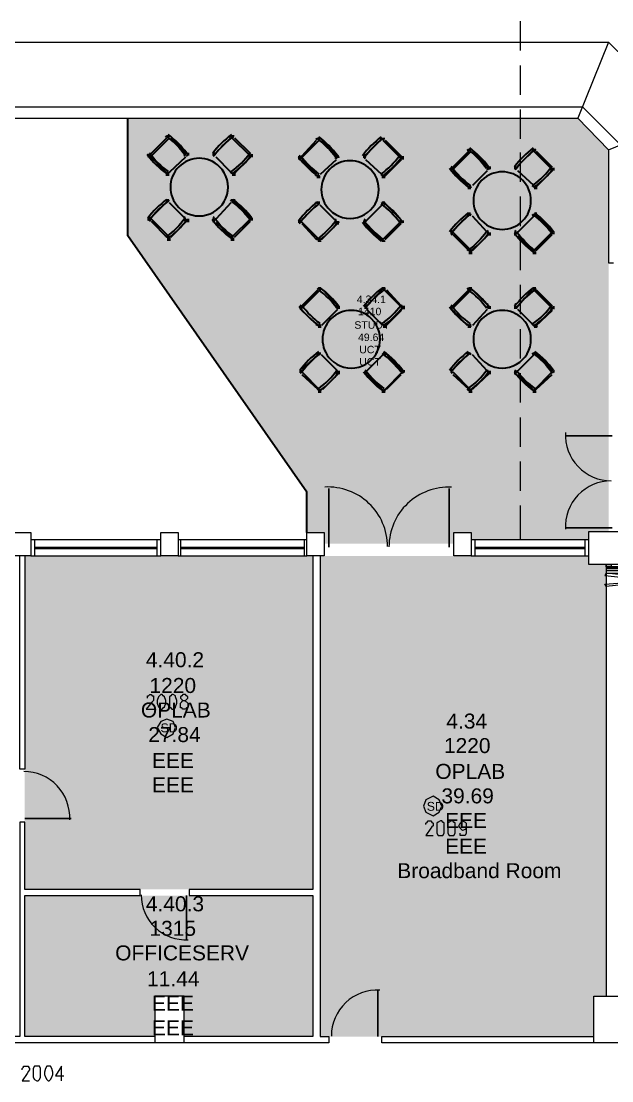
# Model space of a CAD drawing. Header units: millimetres. Extents: x -59 to 47, y 152 to 919.
# Drawn here: x -15.51 to -5.32, y 381.2 to 399.49 of the extents above; entities that cross this region are included whole.
import ezdxf

# ---------------------------------------------------------------- set-up
doc = ezdxf.new("R2010")
doc.units = ezdxf.units.MM
doc.layers.add('PDF_014404$_ps_FIRE_ACCESS', color=7, linetype='Continuous', true_color=0x37dd00)
doc.layers.add('PDF_014404$HL-TMP', color=7, linetype='Continuous', true_color=0x800000)
for name, color, linetype in [('PDF_014404$_ps_TEXTBOLD$FIRE', 2, 'Continuous'), ('PDF_014404$BL', 7, 'Continuous'), ('PDF_014404$BL-ABOVE', 7, 'Continuous'), ('PDF_014404$DR', 7, 'Continuous'), ('PDF_014404$FT', 7, 'Continuous'), ('PDF_014404$WA', 7, 'Continuous'), ('PDF_014404$WA-COL', 7, 'Continuous'), ('PDF_014404$WA-EXT', 7, 'Continuous'), ('PDF_014404$WN', 7, 'Continuous'), ('PDF_Text', 7, 'Continuous')]:
    doc.layers.add(name, color=color, linetype=linetype)
doc.styles.add('PDF ArialMT', font='arial.ttf')

msp = doc.modelspace()

# ---------------------------------------------------------------- linework, layer by layer
at = {"layer": 'PDF_014404$_ps_FIRE_ACCESS', "lineweight": 0}
for points in [[(-12.997, 387.129), (-12.891, 387.192), (-12.848, 387.298), (-12.891, 387.404), (-12.997, 387.446), (-13.102, 387.404), (-13.166, 387.298), (-13.102, 387.192)], [(-8.403, 385.774), (-8.298, 385.838), (-8.255, 385.943), (-8.298, 386.049), (-8.403, 386.113), (-8.53, 386.049), (-8.573, 385.943), (-8.53, 385.838)]]:
    msp.add_lwpolyline(points, close=True, dxfattribs=at)
at = {"layer": 'PDF_014404$_ps_TEXTBOLD$FIRE', "lineweight": 20}
for points in [[(-13.335, 387.806), (-13.335, 387.827), (-13.335, 387.848), (-13.314, 387.848), (-13.293, 387.87), (-13.272, 387.87), (-13.251, 387.848), (-13.229, 387.848), (-13.229, 387.827), (-13.229, 387.806), (-13.229, 387.764), (-13.251, 387.743), (-13.356, 387.616), (-13.208, 387.616)], [(-8.53, 385.626), (-8.53, 385.647), (-8.509, 385.668), (-8.488, 385.689), (-8.446, 385.689), (-8.425, 385.668), (-8.403, 385.647), (-8.403, 385.605), (-8.425, 385.584), (-8.446, 385.562), (-8.53, 385.435), (-8.403, 385.435)], [(-7.832, 385.605), (-7.832, 385.562), (-7.853, 385.541), (-7.895, 385.52), (-7.917, 385.541), (-7.938, 385.562), (-7.959, 385.605), (-7.938, 385.647), (-7.917, 385.668), (-7.895, 385.689), (-7.853, 385.668), (-7.832, 385.647), (-7.832, 385.605), (-7.832, 385.541), (-7.832, 385.478), (-7.853, 385.435), (-7.895, 385.435), (-7.917, 385.435), (-7.938, 385.435), (-7.938, 385.478)], [(-15.494, 381.392), (-15.494, 381.414), (-15.473, 381.435), (-15.473, 381.456), (-15.452, 381.456), (-15.41, 381.456), (-15.389, 381.456), (-15.389, 381.435), (-15.367, 381.414), (-15.367, 381.392), (-15.389, 381.371), (-15.41, 381.329), (-15.494, 381.202), (-15.367, 381.202)], [(-14.817, 381.202), (-14.817, 381.456), (-14.923, 381.287), (-14.775, 381.287)]]:
    msp.add_lwpolyline(points, dxfattribs=at)
for points in [[(-13.102, 387.87), (-13.124, 387.848), (-13.145, 387.827), (-13.166, 387.764), (-13.166, 387.721), (-13.145, 387.658), (-13.124, 387.637), (-13.102, 387.616), (-13.081, 387.616), (-13.06, 387.637), (-13.039, 387.658), (-13.018, 387.721), (-13.018, 387.764), (-13.039, 387.827), (-13.06, 387.848), (-13.081, 387.87)], [(-12.912, 387.87), (-12.933, 387.848), (-12.954, 387.827), (-12.954, 387.764), (-12.954, 387.721), (-12.954, 387.658), (-12.933, 387.637), (-12.912, 387.616), (-12.891, 387.616), (-12.848, 387.637), (-12.848, 387.658), (-12.827, 387.721), (-12.827, 387.764), (-12.848, 387.827), (-12.848, 387.848), (-12.891, 387.87)], [(-12.721, 387.87), (-12.743, 387.848), (-12.764, 387.827), (-12.764, 387.806), (-12.743, 387.785), (-12.721, 387.764), (-12.7, 387.764), (-12.658, 387.743), (-12.637, 387.721), (-12.637, 387.7), (-12.637, 387.658), (-12.637, 387.637), (-12.658, 387.637), (-12.679, 387.616), (-12.721, 387.616), (-12.743, 387.637), (-12.764, 387.637), (-12.764, 387.658), (-12.764, 387.7), (-12.764, 387.721), (-12.743, 387.743), (-12.721, 387.764), (-12.679, 387.764), (-12.658, 387.785), (-12.637, 387.806), (-12.637, 387.827), (-12.658, 387.848), (-12.679, 387.87)], [(-8.276, 385.689), (-8.319, 385.668), (-8.34, 385.647), (-8.34, 385.584), (-8.34, 385.541), (-8.34, 385.478), (-8.319, 385.435), (-8.276, 385.435), (-8.255, 385.435), (-8.234, 385.435), (-8.213, 385.478), (-8.213, 385.541), (-8.213, 385.584), (-8.213, 385.647), (-8.234, 385.668), (-8.255, 385.689)], [(-8.086, 385.689), (-8.128, 385.668), (-8.149, 385.647), (-8.149, 385.584), (-8.149, 385.541), (-8.149, 385.478), (-8.128, 385.435), (-8.086, 385.435), (-8.065, 385.435), (-8.044, 385.435), (-8.022, 385.478), (-8.022, 385.541), (-8.022, 385.584), (-8.022, 385.647), (-8.044, 385.668), (-8.065, 385.689)], [(-15.24, 381.456), (-15.283, 381.456), (-15.304, 381.414), (-15.304, 381.35), (-15.304, 381.308), (-15.304, 381.265), (-15.283, 381.223), (-15.24, 381.202), (-15.219, 381.202), (-15.198, 381.223), (-15.177, 381.265), (-15.177, 381.308), (-15.177, 381.35), (-15.177, 381.414), (-15.198, 381.456), (-15.219, 381.456)], [(-15.05, 381.456), (-15.071, 381.456), (-15.092, 381.414), (-15.113, 381.35), (-15.113, 381.308), (-15.092, 381.265), (-15.071, 381.223), (-15.05, 381.202), (-15.029, 381.202), (-15.008, 381.223), (-14.986, 381.265), (-14.965, 381.308), (-14.965, 381.35), (-14.986, 381.414), (-15.008, 381.456), (-15.029, 381.456)]]:
    msp.add_lwpolyline(points, close=True, dxfattribs=at)
at = {"layer": 'PDF_014404$BL', "lineweight": 9}
for points in [[(-42.736, 391.574), (-42.736, 397.564), (-41.17, 399.131), (-5.376, 399.131), (-4.043, 397.818), (-4.043, 395.617)], [(-5.376, 399.131), (-5.906, 397.818)], [(-5.376, 397.268), (-4.043, 397.818)], [(-13.102, 390.537), (-15.346, 390.537)], [(-10.584, 390.537), (-12.806, 390.537)], [(-5.715, 390.537), (-7.747, 390.537)], [(-15.346, 390.262), (-13.102, 390.262)], [(-12.806, 390.262), (-10.584, 390.262)], [(-7.747, 390.262), (-5.715, 390.262)], [(-5.419, 390.113), (-5.419, 382.663)]]:
    msp.add_lwpolyline(points, dxfattribs=at)
at = {"layer": 'PDF_014404$BL', "lineweight": 35}
msp.add_lwpolyline([(-10.584, 390.664), (-10.584, 391.362), (-13.674, 395.786), (-13.674, 397.818)], dxfattribs=at)
at = {"layer": 'PDF_014404$BL-ABOVE', "lineweight": 9}
for points in [[(-6.9, 399.49), (-6.9, 398.982)], [(-6.9, 398.728), (-6.9, 398.22)], [(-6.9, 397.966), (-6.9, 397.458)], [(-6.9, 397.225), (-6.9, 396.717)], [(-6.9, 396.463), (-6.9, 395.955)], [(-6.9, 395.701), (-6.9, 395.193)], [(-6.9, 394.939), (-6.9, 394.431)], [(-6.9, 394.177), (-6.9, 393.669)], [(-6.9, 393.415), (-6.9, 392.907)], [(-6.9, 392.653), (-6.9, 392.145)], [(-6.9, 391.891), (-6.9, 391.383)], [(-6.9, 391.129), (-6.9, 390.537)]]:
    msp.add_lwpolyline(points, dxfattribs=at)
at = {"layer": 'PDF_014404$DR', "lineweight": 0}
msp.add_lwpolyline([(-6.121, 392.391, 0.429403), (-5.329, 391.557, 0.429403), (-6.121, 390.722)], format="xyb", dxfattribs=at)
for points in [[(-5.313, 392.336), (-6.117, 392.336), (-5.313, 392.336)], [(-10.203, 390.41), (-10.203, 391.426), (-10.203, 390.41)], [(-8.128, 390.41), (-8.128, 391.426), (-8.128, 390.41)], [(-5.313, 390.748), (-6.117, 390.748), (-5.313, 390.748)], [(-15.452, 385.732), (-14.648, 385.732), (-15.452, 385.732)], [(-12.658, 384.398), (-12.658, 383.636), (-12.658, 384.398)], [(-9.356, 381.964), (-9.356, 382.768), (-9.356, 381.964)]]:
    msp.add_lwpolyline(points, dxfattribs=at)
for points in [[(-5.419, 390.071), (-5.419, 390.113), (-5.334, 390.113), (-5.334, 390.071)], [(-5.44, 389.923), (-4.614, 389.838), (-4.614, 389.88), (-5.419, 389.965)], [(-5.419, 390.05), (-4.614, 390.05), (-4.614, 390.071), (-5.419, 390.071)], [(-5.419, 390.008), (-4.614, 390.008), (-4.614, 390.05), (-5.419, 390.05)], [(-5.419, 389.965), (-4.614, 389.965), (-4.614, 390.008), (-5.419, 390.008)], [(-5.44, 389.775), (-4.614, 389.838), (-4.614, 389.817), (-5.419, 389.732)]]:
    msp.add_lwpolyline(points, close=True, dxfattribs=at)
for centre, radius, start, end in [((-10.219, 390.424), 1.027, 0, 92.9553), ((-8.139, 390.42), 1.027, 87.0451, 179.9997), ((-15.468, 385.746), 0.794, 357.0447, 90), ((-12.669, 384.409), 0.773, 179.9996, 272.9534), ((-9.366, 381.975), 0.794, 87.0451, 180)]:
    msp.add_arc(centre, radius, start, end, dxfattribs=at)
at = {"layer": 'PDF_014404$FT', "lineweight": 35}
for points in [[(-13.272, 397.204), (-12.997, 397.48)], [(-12.954, 397.48), (-13.272, 397.162)], [(-12.975, 397.522), (-12.975, 397.501), (-12.975, 397.48)], [(-12.975, 397.522), (-12.975, 397.522)], [(-12.954, 397.501), (-12.954, 397.522)], [(-12.933, 397.48), (-12.637, 397.183), (-12.679, 397.225)], [(-12.15, 397.225), (-11.896, 397.48)], [(-11.875, 397.522), (-11.875, 397.501), (-11.854, 397.48)], [(-11.875, 397.522), (-11.875, 397.522)], [(-11.557, 397.162), (-11.875, 397.48)], [(-11.832, 397.48), (-11.557, 397.204)], [(-10.732, 397.12), (-10.689, 397.12), (-10.372, 397.437)], [(-10.668, 397.162), (-10.414, 397.437)], [(-10.372, 397.48), (-10.372, 397.458), (-10.393, 397.437)], [(-10.372, 397.48), (-10.372, 397.48)], [(-10.351, 397.458), (-10.351, 397.48)], [(-10.33, 397.437), (-10.033, 397.141), (-10.076, 397.183)], [(-9.568, 397.183), (-9.314, 397.437)], [(-9.271, 397.48), (-9.271, 397.458), (-9.25, 397.437)], [(-9.271, 397.48), (-9.271, 397.48)], [(-9.271, 397.437), (-8.954, 397.12), (-8.911, 397.12)], [(-9.25, 397.458), (-9.25, 397.48)], [(-9.229, 397.437), (-8.954, 397.162)], [(-8.065, 396.971), (-7.79, 397.247)], [(-7.747, 397.247), (-8.065, 396.929)], [(-7.768, 397.289), (-7.768, 397.268), (-7.768, 397.247)], [(-7.768, 397.289), (-7.768, 397.289)], [(-7.747, 397.268), (-7.747, 397.289)], [(-7.726, 397.247), (-7.43, 396.95), (-7.472, 396.993)], [(-6.943, 396.993), (-6.689, 397.247)], [(-6.35, 396.929), (-6.668, 397.247)], [(-6.646, 397.247), (-6.646, 397.268), (-6.646, 397.289)], [(-6.625, 397.247), (-6.35, 396.971)], [(-13.335, 397.162), (-13.335, 397.162)], [(-13.018, 396.887), (-13.272, 397.141)], [(-12.658, 397.204), (-12.616, 397.204)], [(-12.616, 397.183), (-12.658, 397.183)], [(-12.658, 397.162), (-12.637, 397.183)], [(-12.616, 397.183), (-12.616, 397.183)], [(-12.213, 397.204), (-12.171, 397.204)], [(-11.896, 396.887), (-12.15, 397.141)], [(-11.557, 397.141), (-11.854, 396.844), (-11.811, 396.887)], [(-11.557, 397.183), (-11.536, 397.162), (-11.515, 397.162)], [(-10.732, 397.12), (-10.732, 397.12)], [(-10.414, 396.844), (-10.668, 397.098)], [(-10.076, 397.098), (-10.351, 396.844)], [(-10.076, 397.162), (-10.033, 397.162)], [(-10.033, 397.141), (-10.076, 397.141)], [(-10.076, 397.12), (-10.054, 397.141)], [(-10.033, 397.141), (-10.033, 397.141)], [(-9.61, 397.162), (-9.568, 397.162)], [(-9.568, 397.141), (-9.61, 397.141)], [(-9.292, 396.844), (-9.568, 397.098)], [(-8.911, 397.141), (-8.954, 397.141), (-8.933, 397.12)], [(-12.997, 396.823), (-12.997, 396.866)], [(-12.975, 396.844), (-12.975, 396.866), (-12.975, 396.823)], [(-11.875, 396.866), (-11.854, 396.844)], [(-11.832, 396.866), (-11.832, 396.823)], [(-8.107, 396.929), (-8.086, 396.929), (-8.065, 396.95)], [(-8.107, 396.929), (-8.107, 396.929)], [(-7.811, 396.654), (-8.065, 396.908)], [(-7.472, 396.908), (-7.726, 396.654)], [(-7.451, 396.971), (-7.408, 396.971)], [(-7.408, 396.95), (-7.451, 396.95)], [(-7.451, 396.929), (-7.43, 396.95)], [(-7.408, 396.95), (-7.408, 396.95)], [(-7.006, 396.971), (-6.964, 396.971)], [(-6.668, 396.654), (-6.943, 396.908)], [(-6.35, 396.908), (-6.646, 396.612), (-6.604, 396.654)], [(-6.35, 396.95), (-6.329, 396.929), (-6.308, 396.929)], [(-11.854, 396.823), (-11.854, 396.823)], [(-10.393, 396.781), (-10.393, 396.823)], [(-10.393, 396.802), (-10.372, 396.823), (-10.372, 396.781)], [(-10.393, 396.781), (-10.393, 396.781)], [(-9.271, 396.781), (-9.271, 396.823), (-9.25, 396.802)], [(-9.25, 396.823), (-9.25, 396.781)], [(-7.79, 396.59), (-7.79, 396.633)], [(-7.768, 396.633), (-7.768, 396.59)], [(-7.747, 396.633), (-7.768, 396.612)], [(-6.668, 396.633), (-6.646, 396.612)], [(-6.646, 396.59), (-6.646, 396.59)], [(-6.625, 396.633), (-6.625, 396.59)], [(-13.018, 396.358), (-13.272, 396.104)], [(-12.997, 396.421), (-12.997, 396.379)], [(-12.679, 396.082), (-12.954, 396.358)], [(-11.896, 396.358), (-12.15, 396.082)], [(-11.854, 396.421), (-11.854, 396.379)], [(-11.854, 396.421), (-11.854, 396.421)], [(-11.557, 396.104), (-11.854, 396.4), (-11.811, 396.358)], [(-11.832, 396.379), (-11.832, 396.421)], [(-10.414, 396.315), (-10.668, 396.061)], [(-10.393, 396.379), (-10.393, 396.336)], [(-10.393, 396.379), (-10.393, 396.379)], [(-9.25, 396.336), (-9.25, 396.379)], [(-8.954, 396.061), (-9.25, 396.358), (-9.229, 396.315)], [(-7.747, 396.146), (-7.768, 396.167)], [(-6.646, 396.188), (-6.646, 396.188)], [(-6.35, 395.871), (-6.646, 396.167), (-6.604, 396.125)], [(-6.625, 396.146), (-6.625, 396.188)], [(-13.314, 396.061), (-13.293, 396.061), (-13.335, 396.061)], [(-12.954, 395.765), (-13.272, 396.082)], [(-13.272, 396.04), (-12.997, 395.765)], [(-12.933, 395.765), (-12.637, 396.061), (-12.679, 396.019)], [(-12.616, 396.061), (-12.658, 396.061), (-12.637, 396.061)], [(-12.658, 396.04), (-12.616, 396.04)], [(-12.616, 396.061), (-12.616, 396.061)], [(-12.213, 396.04), (-12.171, 396.04)], [(-12.15, 396.019), (-11.896, 395.765)], [(-11.557, 396.082), (-11.875, 395.765)], [(-11.832, 395.765), (-11.557, 396.04)], [(-11.515, 396.061), (-11.536, 396.061), (-11.557, 396.061)], [(-11.536, 396.082), (-11.515, 396.082)], [(-11.515, 396.061), (-11.515, 396.061)], [(-10.732, 396.04), (-10.689, 396.04), (-10.372, 395.723)], [(-10.668, 395.998), (-10.414, 395.723)], [(-10.33, 395.723), (-10.033, 396.019), (-10.076, 395.977)], [(-10.033, 396.019), (-10.076, 396.019)], [(-10.076, 395.998), (-10.033, 395.998)], [(-10.033, 396.019), (-10.033, 396.019)], [(-9.568, 396.019), (-9.61, 396.019)], [(-9.61, 395.998), (-9.568, 395.998)], [(-9.568, 395.977), (-9.314, 395.723)], [(-9.271, 395.723), (-8.954, 396.04), (-8.911, 396.04)], [(-9.229, 395.723), (-8.954, 395.998)], [(-8.911, 396.019), (-8.954, 396.019), (-8.933, 396.019)], [(-8.911, 396.019), (-8.911, 396.019)], [(-7.811, 396.125), (-8.065, 395.871)], [(-7.472, 395.85), (-7.726, 396.125)], [(-6.668, 396.125), (-6.943, 395.85)], [(-8.065, 395.828), (-8.086, 395.828), (-8.107, 395.828)], [(-7.747, 395.532), (-8.065, 395.85)], [(-8.065, 395.807), (-7.79, 395.532)], [(-7.726, 395.532), (-7.43, 395.828), (-7.472, 395.786)], [(-7.408, 395.828), (-7.451, 395.828), (-7.43, 395.828)], [(-7.451, 395.807), (-7.408, 395.807)], [(-7.408, 395.828), (-7.408, 395.828)], [(-7.006, 395.807), (-6.964, 395.807)], [(-6.943, 395.786), (-6.689, 395.532)], [(-6.35, 395.85), (-6.668, 395.532)], [(-6.625, 395.532), (-6.35, 395.807)], [(-6.308, 395.828), (-6.329, 395.828), (-6.35, 395.828)], [(-6.329, 395.85), (-6.308, 395.85)], [(-6.308, 395.828), (-6.308, 395.828)], [(-12.975, 395.701), (-12.975, 395.744), (-12.975, 395.723)], [(-12.975, 395.701), (-12.975, 395.701)], [(-12.954, 395.744), (-12.954, 395.701)], [(-11.875, 395.701), (-11.875, 395.744)], [(-11.875, 395.723), (-11.854, 395.744), (-11.854, 395.701)], [(-11.875, 395.701), (-11.875, 395.701)], [(-10.372, 395.68), (-10.372, 395.701), (-10.393, 395.701)], [(-10.372, 395.68), (-10.372, 395.68)], [(-10.351, 395.701), (-10.351, 395.68)], [(-9.271, 395.68), (-9.271, 395.701), (-9.25, 395.701), (-9.25, 395.68)], [(-9.271, 395.68), (-9.271, 395.68)], [(-7.768, 395.469), (-7.768, 395.511), (-7.768, 395.49)], [(-7.768, 395.469), (-7.768, 395.469)], [(-7.747, 395.511), (-7.747, 395.469)], [(-6.668, 395.469), (-6.668, 395.511)], [(-6.646, 395.49), (-6.646, 395.511), (-6.646, 395.469)], [(-10.711, 394.537), (-10.668, 394.537), (-10.351, 394.855), (-10.351, 394.897)], [(-10.308, 394.855), (-10.033, 394.558), (-10.054, 394.58)], [(-9.546, 394.58), (-9.292, 394.855)], [(-9.271, 394.897), (-9.271, 394.855)], [(-9.25, 394.897), (-9.25, 394.855), (-8.933, 394.537), (-8.89, 394.537)], [(-9.208, 394.855), (-8.954, 394.58)], [(-8.065, 394.537), (-7.747, 394.855), (-7.747, 394.897)], [(-8.065, 394.58), (-7.79, 394.855)], [(-7.768, 394.897), (-7.768, 394.897)], [(-7.726, 394.855), (-7.43, 394.558), (-7.472, 394.58)], [(-6.943, 394.58), (-6.689, 394.855)], [(-6.668, 394.897), (-6.668, 394.855), (-6.35, 394.537)], [(-6.625, 394.855), (-6.35, 394.58)], [(-10.711, 394.537), (-10.711, 394.537)], [(-10.393, 394.241), (-10.668, 394.495)], [(-10.054, 394.516), (-10.33, 394.241)], [(-10.012, 394.537), (-10.054, 394.537), (-10.033, 394.558)], [(-10.054, 394.558), (-10.012, 394.558)], [(-9.589, 394.558), (-9.546, 394.558)], [(-9.589, 394.558), (-9.589, 394.558)], [(-9.271, 394.241), (-9.546, 394.516)], [(-8.954, 394.495), (-9.229, 394.22), (-9.208, 394.241)], [(-8.89, 394.558), (-8.933, 394.558), (-8.911, 394.537)], [(-8.107, 394.537), (-8.086, 394.537), (-8.065, 394.558)], [(-8.107, 394.537), (-8.107, 394.537)], [(-7.811, 394.241), (-8.065, 394.495)], [(-7.472, 394.516), (-7.726, 394.241)], [(-7.408, 394.537), (-7.451, 394.537), (-7.43, 394.558)], [(-7.451, 394.558), (-7.408, 394.558)], [(-7.006, 394.558), (-6.964, 394.558)], [(-7.006, 394.558), (-7.006, 394.558)], [(-6.646, 394.22), (-6.668, 394.241), (-6.943, 394.516)], [(-6.35, 394.495), (-6.646, 394.22), (-6.604, 394.241)], [(-6.35, 394.558), (-6.329, 394.537), (-6.308, 394.537)], [(-10.372, 394.199), (-10.372, 394.241)], [(-10.372, 394.22), (-10.351, 394.241), (-10.351, 394.199)], [(-10.372, 394.199), (-10.372, 394.199)], [(-9.25, 394.199), (-9.25, 394.241), (-9.229, 394.22)], [(-9.229, 394.241), (-9.229, 394.199)], [(-7.79, 394.199), (-7.79, 394.241)], [(-7.768, 394.241), (-7.768, 394.199)], [(-7.747, 394.241), (-7.768, 394.22)], [(-6.646, 394.199), (-6.646, 394.199)], [(-6.625, 394.241), (-6.625, 394.199)], [(-10.372, 393.775), (-10.372, 393.754), (-10.351, 393.733)], [(-10.372, 393.775), (-10.372, 393.775)], [(-9.25, 393.733), (-9.229, 393.754), (-9.229, 393.775)], [(-8.954, 393.479), (-9.229, 393.775), (-9.208, 393.733)], [(-7.747, 393.733), (-7.768, 393.754), (-7.768, 393.775)], [(-6.646, 393.775), (-6.646, 393.754), (-6.668, 393.733), (-6.943, 393.458)], [(-6.35, 393.479), (-6.646, 393.775), (-6.604, 393.733)], [(-6.646, 393.775), (-6.646, 393.775)], [(-6.625, 393.754), (-6.625, 393.775)], [(-10.393, 393.733), (-10.668, 393.479)], [(-10.054, 393.458), (-10.33, 393.733)], [(-9.271, 393.733), (-9.546, 393.458)], [(-7.811, 393.733), (-8.065, 393.479)], [(-7.472, 393.458), (-7.726, 393.733)], [(-10.711, 393.458), (-10.668, 393.458)], [(-10.711, 393.437), (-10.668, 393.437), (-10.351, 393.119), (-10.351, 393.077)], [(-10.668, 393.394), (-10.393, 393.14)], [(-10.308, 393.14), (-10.033, 393.415), (-10.054, 393.394)], [(-10.012, 393.437), (-10.054, 393.437), (-10.033, 393.415)], [(-10.054, 393.415), (-10.012, 393.415)], [(-9.589, 393.415), (-9.546, 393.415)], [(-9.589, 393.415), (-9.589, 393.415)], [(-9.546, 393.394), (-9.292, 393.14)], [(-8.89, 393.437), (-8.933, 393.437), (-9.25, 393.119), (-9.25, 393.077)], [(-9.208, 393.14), (-8.954, 393.394)], [(-8.933, 393.458), (-8.89, 393.458)], [(-8.933, 393.415), (-8.911, 393.437)], [(-8.89, 393.437), (-8.89, 393.437)], [(-8.065, 393.415), (-8.086, 393.437), (-8.107, 393.437)], [(-8.065, 393.437), (-7.747, 393.119), (-7.747, 393.077)], [(-8.065, 393.394), (-7.79, 393.14)], [(-7.408, 393.437), (-7.451, 393.437), (-7.43, 393.415)], [(-7.451, 393.415), (-7.408, 393.415)], [(-7.006, 393.415), (-6.964, 393.415)], [(-7.006, 393.415), (-7.006, 393.415)], [(-6.943, 393.394), (-6.689, 393.14)], [(-6.668, 393.077), (-6.668, 393.119), (-6.35, 393.437)], [(-6.308, 393.437), (-6.329, 393.437), (-6.35, 393.415)], [(-6.329, 393.458), (-6.308, 393.458)], [(-6.308, 393.437), (-6.308, 393.437)], [(-10.372, 393.077), (-10.372, 393.119), (-10.351, 393.098)], [(-9.271, 393.077), (-9.271, 393.119)], [(-9.229, 393.119), (-9.25, 393.098)], [(-7.768, 393.077), (-7.768, 393.119), (-7.768, 393.098)], [(-7.768, 393.077), (-7.768, 393.077)], [(-6.646, 393.098), (-6.646, 393.119), (-6.646, 393.077)]]:
    msp.add_lwpolyline(points, dxfattribs=at)
for points in [[(-12.981, 397.504, 0.101008), (-13.004, 397.501, -0.070199), (-12.686, 397.187, 0.101008), (-12.686, 397.209)], [(-11.854, 397.522), (-11.857, 397.501, 0.070199), (-12.171, 397.183), (-12.213, 397.183)], [(-10.377, 397.461, 0.101008), (-10.401, 397.459, -0.070199), (-10.082, 397.145, 0.101008), (-10.082, 397.166)], [(-9.59, 397.143, -0.070199), (-9.277, 397.461, 0.101008), (-9.298, 397.461)], [(-7.774, 397.271, 0.101008), (-7.795, 397.271, -0.070199), (-7.481, 396.952)], [(-6.668, 397.289), (-6.673, 397.271, -0.101008), (-6.65, 397.268, 0.070199), (-6.964, 396.95), (-7.006, 396.95)], [(-13.335, 397.162), (-13.293, 397.162, -0.101008), (-13.297, 397.187)], [(-13.314, 397.162), (-13.293, 397.183), (-13.335, 397.183, 0.070199), (-13.004, 396.861)], [(-12.679, 397.141), (-12.954, 396.887, -0.414213), (-13.029, 396.885)], [(-12.171, 397.162), (-12.192, 397.183, -0.101008), (-12.197, 397.209)], [(-11.854, 396.823), (-11.854, 396.866, 0.070199), (-11.536, 397.183), (-11.515, 397.183)], [(-10.715, 397.145, 0.101008), (-10.711, 397.12), (-10.689, 397.141), (-10.732, 397.141)], [(-9.568, 397.12), (-9.589, 397.141, -0.101008), (-9.593, 397.166)], [(-8.954, 397.098), (-9.25, 396.802), (-9.229, 396.844, -0.414213), (-9.303, 396.843)], [(-8.09, 396.933, -0.101008), (-8.086, 396.95), (-8.107, 396.95)], [(-6.964, 396.929), (-6.985, 396.95, -0.101008), (-6.989, 396.976)], [(-6.646, 396.59), (-6.646, 396.633, 0.070199), (-6.329, 396.95), (-6.308, 396.95)], [(-13.335, 396.082), (-13.293, 396.082, 0.101008), (-13.297, 396.065, -0.070199), (-12.979, 396.379)], [(-13.002, 396.403, -0.101008), (-12.975, 396.4), (-12.975, 396.379), (-12.975, 396.421)], [(-11.882, 396.379, -0.070199), (-11.564, 396.065, 0.101008), (-11.564, 396.087)], [(-11.875, 396.379), (-11.854, 396.4, 0.101008), (-11.88, 396.403)], [(-10.42, 396.361, -0.101008), (-10.393, 396.358), (-10.372, 396.336), (-10.372, 396.379)], [(-10.375, 395.697, 0.070199), (-10.054, 396.019), (-10.076, 396.04), (-10.351, 396.315)], [(-9.292, 396.315), (-9.568, 396.04), (-9.589, 396.019, -0.101008), (-9.593, 396.044, 0.070199), (-9.275, 395.731, -0.101008), (-9.298, 395.728)], [(-9.271, 396.379), (-9.271, 396.336), (-9.25, 396.358, 0.101008), (-9.277, 396.361)], [(-8.107, 395.85), (-8.086, 395.85, 0.101008), (-8.09, 395.833, -0.070199), (-7.772, 396.146)], [(-7.79, 396.188), (-7.79, 396.146, -0.101008), (-7.768, 396.146), (-7.768, 396.188)], [(-6.675, 396.146, -0.070199), (-6.356, 395.833, 0.101008), (-6.356, 395.854)], [(-6.646, 396.188), (-6.646, 396.146, 0.101008), (-6.668, 396.146), (-6.646, 396.167)], [(-12.686, 396.065, 0.101008), (-12.686, 396.087, -0.070199), (-13.004, 395.773, 0.101008), (-12.981, 395.77)], [(-12.197, 396.087, 0.101008), (-12.192, 396.061), (-12.171, 396.061), (-12.213, 396.061, 0.070199), (-11.883, 395.739)], [(-10.715, 396.044, 0.101008), (-10.711, 396.019), (-10.689, 396.019), (-10.732, 396.019)], [(-10.082, 396.023, 0.101008), (-10.082, 396.044, -0.070199), (-10.401, 395.731, 0.101008), (-10.377, 395.728)], [(-7.481, 395.856, -0.070199), (-7.795, 395.537, 0.101008), (-7.774, 395.537)], [(-6.989, 395.854, 0.101008), (-6.985, 395.828), (-6.964, 395.828), (-7.006, 395.828)], [(-6.673, 395.537, 0.101008), (-6.652, 395.537, -0.070199), (-6.966, 395.856)], [(-10.354, 394.27, -0.070199), (-10.668, 394.58), (-10.393, 394.855)], [(-10.372, 394.897), (-10.372, 394.855), (-10.351, 394.876, 0.101008), (-10.377, 394.879)], [(-9.229, 394.855), (-9.25, 394.876, 0.101008), (-9.277, 394.879)], [(-7.768, 394.897), (-7.768, 394.855), (-7.768, 394.876, 0.101008), (-7.795, 394.879)], [(-6.673, 394.879, -0.101008), (-6.646, 394.876), (-6.646, 394.855), (-6.646, 394.897)], [(-10.694, 394.563, 0.101008), (-10.689, 394.537), (-10.668, 394.558), (-10.711, 394.558, 0.070199), (-10.38, 394.236)], [(-9.572, 394.584, 0.101008), (-9.568, 394.558), (-9.546, 394.537), (-9.589, 394.537)], [(-8.09, 394.541, -0.101008), (-8.086, 394.558), (-8.107, 394.558)], [(-6.989, 394.584, 0.101008), (-6.985, 394.558), (-6.964, 394.537), (-7.006, 394.537)], [(-6.646, 394.199), (-6.646, 394.241, 0.070199), (-6.329, 394.558), (-6.308, 394.558)], [(-10.67, 393.439, -0.070199), (-10.351, 393.754), (-10.351, 393.775)], [(-9.25, 393.775), (-9.25, 393.754, -0.101008), (-9.234, 393.757)], [(-7.79, 393.775), (-7.79, 393.754, -0.101008), (-7.774, 393.757, 0.070199), (-8.087, 393.439, -0.101008), (-8.086, 393.458), (-8.107, 393.458)], [(-6.652, 393.757, 0.101008), (-6.673, 393.757, -0.070199), (-6.359, 393.439, 0.101008), (-6.356, 393.462)], [(-10.668, 393.415), (-10.689, 393.437, -0.101008), (-10.694, 393.462)], [(-9.572, 393.441, 0.101008), (-9.568, 393.415), (-9.546, 393.437), (-9.589, 393.437)], [(-7.726, 393.14), (-7.43, 393.415), (-7.472, 393.394, 0.414213), (-7.472, 393.467)], [(-6.989, 393.441, 0.101008), (-6.985, 393.415), (-6.964, 393.437), (-7.006, 393.437)], [(-6.7, 393.139, 0.414213), (-6.625, 393.14), (-6.35, 393.394)]]:
    msp.add_lwpolyline(points, format="xyb", dxfattribs=at)
for points in [[(-12.793, 396.275, 1), (-12.089, 396.978, 1)], [(-10.189, 396.232, 1), (-9.486, 396.936, 1)], [(-7.564, 396.042, 1), (-6.861, 396.745, 1)], [(-10.168, 393.65, 1), (-9.465, 394.353, 1)], [(-7.564, 393.65, 1), (-6.861, 394.353, 1)]]:
    msp.add_lwpolyline(points, format="xyb", close=True, dxfattribs=at)
for centre, radius, start, end in [((-12.992, 397.452), 0.0529, 45.0001, 134.9999), ((-13.965, 396.224), 1.641, 36.969, 53.031), ((-10.896, 396.224), 1.641, 126.969, 143.031), ((-11.891, 397.452), 0.0529, 45.0001, 134.9999), ((-11.891, 397.452), 0.0529, 78.4644, 101.5356), ((-10.388, 397.41), 0.0529, 45.0001, 134.9999), ((-11.362, 396.182), 1.641, 36.969, 53.031), ((-8.313, 396.182), 1.641, 126.969, 143.031), ((-9.287, 397.41), 0.0529, 45.0001, 134.9999), ((-12.738, 397.198), 0.0529, 315.0001, 44.9999), ((-12.145, 397.198), 0.0529, 135.0001, 224.9999), ((-7.784, 397.219), 0.0529, 45.0001, 134.9999), ((-8.758, 395.991), 1.641, 36.969, 53.031), ((-5.689, 395.991), 1.641, 126.969, 143.031), ((-6.662, 397.219), 0.0529, 45.0001, 134.9999), ((-13.246, 397.177), 0.0529, 135.0001, 224.9999), ((-12.018, 398.172), 1.598, 216.969, 233.031), ((-12.843, 398.172), 1.598, 306.969, 323.031), ((-11.616, 397.177), 0.0529, 315.0001, 44.9999), ((-11.616, 397.177), 0.0529, 348.4644, 11.5356), ((-9.414, 398.129), 1.641, 216.969, 233.031), ((-10.663, 397.134), 0.0529, 135.0001, 224.9999), ((-9.414, 398.129), 1.598, 216.969, 233.031), ((-10.134, 397.156), 0.0529, 315.0001, 44.9999), ((-9.541, 397.156), 0.0529, 135.0001, 224.9999), ((-10.261, 398.129), 1.598, 306.969, 323.031), ((-10.261, 398.129), 1.641, 306.969, 323.031), ((-9.012, 397.134), 0.0529, 315.0001, 44.9999), ((-9.012, 397.134), 0.0529, 348.4644, 11.5356), ((-12.992, 396.923), 0.0529, 258.4644, 281.5356), ((-11.87, 396.923), 0.0529, 225.0001, 314.9999), ((-11.87, 396.923), 0.0529, 258.4644, 281.5356), ((-6.811, 397.939), 1.641, 216.969, 233.031), ((-8.038, 396.944), 0.0529, 135.0001, 224.9999), ((-6.811, 397.939), 1.598, 216.969, 233.031), ((-7.509, 396.965), 0.0529, 315.0001, 44.9999), ((-7.509, 396.965), 0.0529, 348.4644, 11.5356), ((-6.938, 396.965), 0.0529, 135.0001, 224.9999), ((-7.636, 397.939), 1.598, 306.969, 323.031), ((-6.408, 396.944), 0.0529, 315.0001, 44.9999), ((-6.408, 396.944), 0.0529, 348.4644, 11.5356), ((-10.409, 396.88), 0.0529, 225.0001, 314.9999), ((-10.409, 396.88), 0.0529, 258.4644, 281.5356), ((-9.266, 396.88), 0.0529, 258.4644, 281.5356), ((-7.784, 396.69), 0.0529, 225.0001, 314.9999), ((-7.784, 396.69), 0.0529, 258.4644, 281.5356), ((-6.662, 396.69), 0.0529, 225.0001, 314.9999), ((-6.662, 396.69), 0.0529, 258.4644, 281.5356), ((-12.018, 395.102), 1.641, 126.969, 143.031), ((-12.992, 396.351), 0.0529, 45.0001, 134.9999), ((-11.87, 396.351), 0.0529, 45.0001, 134.9999), ((-12.843, 395.102), 1.641, 36.969, 53.031), ((-9.414, 395.06), 1.641, 126.969, 143.031), ((-9.414, 395.06), 1.598, 126.969, 143.031), ((-10.409, 396.309), 0.0529, 45.0001, 134.9999), ((-9.266, 396.309), 0.0529, 45.0001, 134.9999), ((-10.261, 395.06), 1.598, 36.969, 53.031), ((-10.261, 395.06), 1.641, 36.969, 53.031), ((-6.811, 394.869), 1.641, 126.969, 143.031), ((-7.784, 396.097), 0.0529, 45.0001, 134.9999), ((-6.662, 396.097), 0.0529, 45.0001, 134.9999), ((-7.636, 394.869), 1.641, 36.969, 53.031), ((-13.246, 396.076), 0.0529, 135.0001, 224.9999), ((-13.965, 397.05), 1.641, 306.969, 323.031), ((-12.738, 396.076), 0.0529, 315.0001, 44.9999), ((-12.145, 396.076), 0.0529, 135.0001, 224.9999), ((-10.896, 397.05), 1.598, 216.969, 233.031), ((-11.616, 396.076), 0.0529, 315.0001, 44.9999), ((-10.663, 396.034), 0.0529, 135.0001, 224.9999), ((-10.134, 396.034), 0.0529, 315.0001, 44.9999), ((-8.313, 397.007), 1.641, 216.969, 233.031), ((-9.541, 396.034), 0.0529, 135.0001, 224.9999), ((-9.012, 396.034), 0.0529, 315.0001, 44.9999), ((-9.012, 396.034), 0.0529, 348.4644, 11.5356), ((-12.992, 395.822), 0.0529, 225.0001, 314.9999), ((-11.891, 395.822), 0.0529, 225.0001, 314.9999), ((-11.891, 395.822), 0.0529, 258.4644, 281.5356), ((-8.038, 395.843), 0.0529, 135.0001, 224.9999), ((-8.758, 396.817), 1.641, 306.969, 323.031), ((-7.509, 395.843), 0.0529, 315.0001, 44.9999), ((-7.509, 395.843), 0.0529, 348.4644, 11.5356), ((-5.689, 396.817), 1.641, 216.969, 233.031), ((-6.938, 395.843), 0.0529, 135.0001, 224.9999), ((-6.408, 395.843), 0.0529, 315.0001, 44.9999), ((-10.388, 395.78), 0.0529, 225.0001, 314.9999), ((-9.287, 395.78), 0.0529, 225.0001, 314.9999), ((-7.784, 395.589), 0.0529, 225.0001, 314.9999), ((-6.662, 395.589), 0.0529, 225.0001, 314.9999), ((-10.367, 394.827), 0.0529, 45.0001, 134.9999), ((-11.34, 393.578), 1.598, 36.969, 53.031), ((-11.34, 393.578), 1.641, 36.969, 53.031), ((-8.292, 393.578), 1.641, 126.969, 143.031), ((-8.292, 393.578), 1.598, 126.969, 143.031), ((-9.266, 394.827), 0.0529, 45.0001, 134.9999), ((-7.784, 394.827), 0.0529, 45.0001, 134.9999), ((-8.758, 393.578), 1.598, 36.969, 53.031), ((-8.758, 393.578), 1.641, 36.969, 53.031), ((-5.689, 393.578), 1.641, 126.969, 143.031), ((-5.689, 393.578), 1.598, 126.969, 143.031), ((-6.662, 394.827), 0.0529, 45.0001, 134.9999), ((-10.642, 394.552), 0.0529, 135.0001, 224.9999), ((-10.113, 394.573), 0.0529, 315.0001, 44.9999), ((-10.113, 394.573), 0.0529, 348.4644, 11.5356), ((-9.52, 394.573), 0.0529, 135.0001, 224.9999), ((-10.24, 395.547), 1.598, 306.969, 323.031), ((-10.24, 395.547), 1.641, 306.969, 323.031), ((-8.991, 394.552), 0.0529, 315.0001, 44.9999), ((-8.991, 394.552), 0.0529, 348.4644, 11.5356), ((-6.811, 395.547), 1.641, 216.969, 233.031), ((-8.038, 394.552), 0.0529, 135.0001, 224.9999), ((-6.811, 395.547), 1.598, 216.969, 233.031), ((-7.509, 394.573), 0.0529, 315.0001, 44.9999), ((-7.509, 394.573), 0.0529, 348.4644, 11.5356), ((-6.938, 394.573), 0.0529, 135.0001, 224.9999), ((-7.636, 395.547), 1.598, 306.969, 323.031), ((-6.408, 394.552), 0.0529, 315.0001, 44.9999), ((-6.408, 394.552), 0.0529, 348.4644, 11.5356), ((-10.388, 394.298), 0.0529, 225.0001, 314.9999), ((-10.388, 394.298), 0.0529, 258.4644, 281.5356), ((-9.245, 394.298), 0.0529, 225.0001, 314.9999), ((-9.245, 394.298), 0.0529, 258.4644, 281.5356), ((-7.784, 394.298), 0.0529, 225.0001, 314.9999), ((-7.784, 394.298), 0.0529, 258.4644, 281.5356), ((-6.662, 394.298), 0.0529, 225.0001, 314.9999), ((-6.662, 394.298), 0.0529, 258.4644, 281.5356), ((-9.393, 392.477), 1.641, 126.969, 143.031), ((-10.388, 393.705), 0.0529, 45.0001, 134.9999), ((-10.388, 393.705), 0.0529, 78.4644, 101.5356), ((-9.245, 393.705), 0.0529, 45.0001, 134.9999), ((-10.24, 392.477), 1.598, 36.969, 53.031), ((-10.24, 392.477), 1.641, 36.969, 53.031), ((-6.811, 392.477), 1.641, 126.969, 143.031), ((-7.784, 393.705), 0.0529, 45.0001, 134.9999), ((-6.662, 393.705), 0.0529, 45.0001, 134.9999), ((-7.636, 392.477), 1.641, 36.969, 53.031), ((-10.642, 393.451), 0.0529, 135.0001, 224.9999), ((-11.34, 394.425), 1.598, 306.969, 323.031), ((-11.34, 394.425), 1.641, 306.969, 323.031), ((-10.113, 393.43), 0.0529, 315.0001, 44.9999), ((-10.113, 393.43), 0.0529, 348.4644, 11.5356), ((-8.292, 394.425), 1.641, 216.969, 233.031), ((-9.52, 393.43), 0.0529, 135.0001, 224.9999), ((-8.292, 394.425), 1.598, 216.969, 233.031), ((-8.991, 393.451), 0.0529, 315.0001, 44.9999), ((-8.991, 393.451), 0.0529, 348.4644, 11.5356), ((-8.038, 393.451), 0.0529, 135.0001, 224.9999), ((-8.758, 394.425), 1.598, 306.969, 323.031), ((-8.758, 394.425), 1.641, 306.969, 323.031), ((-7.509, 393.43), 0.0529, 348.4644, 11.5356), ((-5.689, 394.425), 1.641, 216.969, 233.031), ((-6.938, 393.43), 0.0529, 135.0001, 224.9999), ((-5.689, 394.425), 1.598, 216.969, 233.031), ((-6.408, 393.451), 0.0529, 315.0001, 44.9999), ((-10.367, 393.176), 0.0529, 225.0001, 314.9999), ((-10.367, 393.176), 0.0529, 258.4644, 281.5356), ((-9.266, 393.176), 0.0529, 225.0001, 314.9999), ((-9.266, 393.176), 0.0529, 258.4644, 281.5356), ((-7.784, 393.176), 0.0529, 225.0001, 314.9999), ((-7.784, 393.176), 0.0529, 258.4644, 281.5356), ((-6.662, 393.176), 0.0529, 258.4644, 281.5356)]:
    msp.add_arc(centre, radius, start, end, dxfattribs=at)
at = {"layer": 'PDF_014404$HL-TMP', "color": 151, "true_color": 0x99cde0, "transparency": 33554559}
for points in [[(-13.674, 397.818), (-5.906, 397.818), (-5.906, 397.818)], [(-5.906, 397.818), (-13.674, 397.818), (-5.376, 397.268)], [(-13.674, 397.818), (-5.376, 397.268), (-13.674, 397.268)], [(-5.376, 397.268), (-13.674, 397.268), (-5.376, 395.786)], [(-13.674, 397.268), (-5.376, 395.786), (-13.674, 395.786)], [(-5.376, 395.786), (-13.674, 395.786), (-5.376, 391.362)], [(-13.674, 395.786), (-5.376, 391.362), (-10.584, 391.362)], [(-5.376, 391.362), (-10.584, 391.362), (-5.376, 390.685)], [(-10.584, 391.362), (-5.376, 390.685), (-10.584, 390.685)], [(-5.715, 390.685), (-10.584, 390.685), (-5.715, 390.664)], [(-10.584, 390.685), (-5.715, 390.664), (-10.584, 390.664)], [(-8.044, 390.664), (-10.287, 390.664), (-8.044, 390.473)], [(-10.287, 390.664), (-8.044, 390.473), (-10.287, 390.473)], [(-5.715, 390.664), (-7.747, 390.664), (-5.715, 390.537)], [(-7.747, 390.664), (-5.715, 390.537), (-7.747, 390.537)]]:
    msp.add_solid(points, dxfattribs=at)
at = {"layer": 'PDF_014404$HL-TMP', "transparency": 33554559}
for points in [[(-10.478, 384.504), (-15.452, 384.504), (-15.452, 390.262)], [(-15.452, 390.262), (-10.478, 390.262), (-10.478, 384.504)], [(-5.715, 390.262), (-10.351, 390.262), (-5.715, 390.113)], [(-10.351, 390.262), (-5.715, 390.113), (-10.351, 390.113)], [(-5.419, 390.113), (-10.351, 390.113), (-5.419, 382.663)], [(-10.351, 390.113), (-5.419, 382.663), (-10.351, 382.663)], [(-10.478, 384.504), (-10.478, 384.504), (-15.452, 384.504)], [(-10.478, 384.398), (-15.452, 384.398), (-15.452, 384.398)], [(-10.478, 384.398), (-15.452, 384.398), (-10.478, 382.663)], [(-15.452, 384.398), (-10.478, 382.663), (-15.452, 382.663)], [(-13.208, 382.663), (-13.208, 382.663), (-15.452, 382.663)], [(-13.208, 382.663), (-15.452, 382.663), (-12.7, 382.663)], [(-13.208, 382.663), (-15.452, 382.663), (-13.208, 381.964)], [(-15.452, 382.663), (-13.208, 381.964), (-15.452, 381.964)], [(-12.7, 382.663), (-10.478, 382.663), (-10.478, 382.663)], [(-10.478, 382.663), (-10.478, 382.663), (-12.7, 382.663)], [(-10.478, 382.663), (-12.7, 382.663), (-10.478, 381.964)], [(-12.7, 382.663), (-10.478, 381.964), (-12.7, 381.964)], [(-5.63, 382.663), (-5.63, 382.663), (-10.351, 382.663)], [(-5.63, 382.663), (-10.351, 382.663), (-5.419, 382.663)], [(-5.63, 382.663), (-10.351, 382.663), (-5.63, 381.964)], [(-10.351, 382.663), (-5.63, 381.964), (-10.351, 381.964)]]:
    msp.add_solid(points, dxfattribs=at)
at = {"layer": 'PDF_014404$WA', "lineweight": 20}
for points in [[(-10.351, 390.262), (-10.351, 381.964), (-10.203, 381.964), (-10.203, 381.858), (-13.208, 381.858), (-20.299, 381.858)], [(-15.452, 390.262), (-15.452, 386.578), (-15.537, 386.578), (-15.537, 390.262)], [(-10.478, 390.262), (-10.478, 384.504), (-12.616, 384.504), (-12.616, 384.398), (-10.478, 384.398), (-10.478, 381.964), (-12.7, 381.964)], [(-13.208, 381.964), (-15.452, 381.964), (-15.452, 384.398), (-13.462, 384.398), (-13.462, 384.504), (-15.452, 384.504), (-15.452, 385.668), (-15.537, 385.668), (-15.537, 381.964), (-20.299, 381.964)], [(-5.122, 381.964), (-4.974, 381.964), (-4.974, 381.858), (-5.63, 381.858), (-9.292, 381.858), (-9.292, 381.964), (-5.63, 381.964)]]:
    msp.add_lwpolyline(points, dxfattribs=at)
at = {"layer": 'PDF_014404$WA-COL', "lineweight": 25}
for points in [[(-15.643, 390.664), (-15.346, 390.664), (-15.346, 390.262), (-15.643, 390.262)], [(-13.102, 390.664), (-12.806, 390.664), (-12.806, 390.262), (-13.102, 390.262)], [(-10.584, 390.664), (-10.287, 390.664), (-10.287, 390.262), (-10.584, 390.262)], [(-8.044, 390.664), (-7.747, 390.664), (-7.747, 390.262), (-8.044, 390.262)], [(-5.715, 390.685), (-5.017, 390.685), (-5.017, 390.113), (-5.715, 390.113)]]:
    msp.add_lwpolyline(points, close=True, dxfattribs=at)
for points in [[(-12.7, 381.858), (-12.7, 382.663), (-13.208, 382.663), (-13.208, 381.858)], [(-5.63, 381.858), (-5.63, 382.663), (-5.122, 382.663), (-5.122, 381.858)]]:
    msp.add_lwpolyline(points, dxfattribs=at)
at = {"layer": 'PDF_014404$WA-EXT', "lineweight": 25}
for points in [[(-5.165, 395.744), (-5.165, 397.352), (-5.821, 398.009), (-40.789, 398.009), (-41.593, 397.204)], [(-41.424, 391.574), (-41.424, 397.077), (-40.704, 397.818), (-5.906, 397.818), (-5.376, 397.268), (-5.376, 395.32), (-5.292, 395.32)]]:
    msp.add_lwpolyline(points, dxfattribs=at)
at = {"layer": 'PDF_014404$WN', "lineweight": 0}
for points in [[(-15.346, 390.537), (-15.346, 390.262)], [(-15.283, 390.537), (-15.283, 390.262)], [(-13.166, 390.262), (-13.166, 390.537)], [(-13.102, 390.262), (-13.102, 390.537)], [(-12.806, 390.537), (-12.806, 390.262)], [(-12.764, 390.537), (-12.764, 390.262)], [(-10.626, 390.262), (-10.626, 390.537)], [(-10.584, 390.262), (-10.584, 390.537)], [(-7.747, 390.537), (-7.747, 390.262)], [(-7.684, 390.537), (-7.684, 390.262)], [(-5.779, 390.262), (-5.779, 390.537)], [(-5.715, 390.262), (-5.715, 390.537)], [(-15.283, 390.41), (-13.166, 390.41)], [(-15.283, 390.389), (-13.166, 390.389)], [(-12.764, 390.41), (-10.626, 390.41)], [(-12.764, 390.389), (-10.626, 390.389)], [(-7.684, 390.41), (-5.779, 390.41)], [(-7.684, 390.389), (-5.779, 390.389)]]:
    msp.add_lwpolyline(points, dxfattribs=at)

# ---------------------------------------------------------------- texts
at = {"layer": 'PDF_Text', "attachment_point": 4, "style": 'PDF ArialMT'}
for s, insert, char_height in [('4.34.1', (-9.721, 394.69), 0.1294), ('1410', (-9.7, 394.479), 0.1294), ('STUDY', (-9.763, 394.246), 0.1294), ('49.64', (-9.7, 394.034), 0.1294), ('UCT', (-9.679, 393.822), 0.1294), ('UCT', (-9.679, 393.611), 0.1294), ('4.40.2', (-13.362, 388.468), 0.2588), ('1220', (-13.299, 388.023), 0.2588), ('OPLAB', (-13.447, 387.6), 0.2588), ('4.34', (-8.176, 387.409), 0.2588), ('27.84', (-13.32, 387.176), 0.2588), ('1220', (-8.218, 386.986), 0.2588), ('EEE', (-13.256, 386.732), 0.2588), ('OPLAB', (-8.366, 386.541), 0.2588), ('EEE', (-13.256, 386.308), 0.2588), ('39.69', (-8.261, 386.118), 0.2588), ('EEE', (-8.197, 385.695), 0.2588), ('EEE', (-8.197, 385.25), 0.2588), ('Broadband Room', (-9.023, 384.827), 0.25876), ('4.40.3', (-13.362, 384.255), 0.2588), ('1315', (-13.299, 383.832), 0.2588), ('OFFICESERV', (-13.891, 383.408), 0.2588), ('11.44', (-13.341, 382.964), 0.2588), ('EEE', (-13.256, 382.541), 0.2588), ('EEE', (-13.256, 382.117), 0.2588)]:
    msp.add_mtext(s, dxfattribs=dict(at, insert=insert, char_height=char_height))
at = {"layer": 'PDF_Text', "color": 2, "char_height": 0.1528, "attachment_point": 4, "style": 'PDF ArialMT'}
for insert in [(-13.108, 387.293), (-8.515, 385.938)]:
    msp.add_mtext('SD', dxfattribs=dict(at, insert=insert))

doc.saveas('drawing.dxf')
